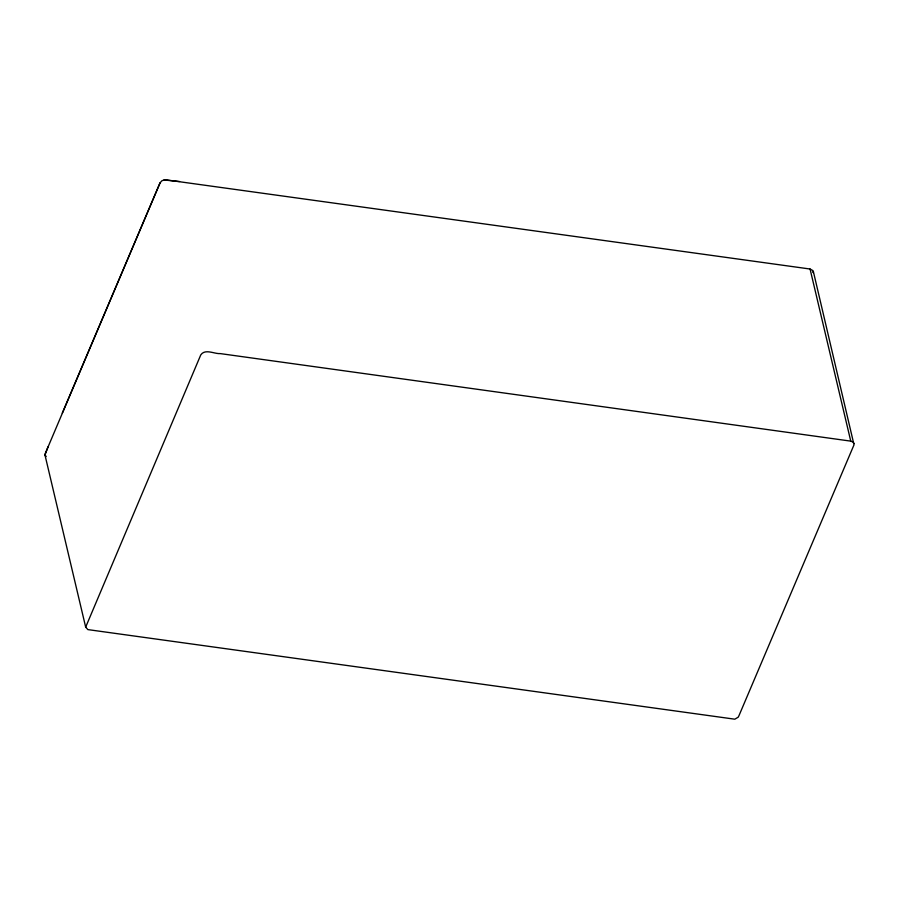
<?xml version="1.0" encoding="UTF-8"?>
<svg xmlns="http://www.w3.org/2000/svg" width="899" height="899" viewBox="0 0 899 899"><rect width="100%" height="100%" fill="white"/><g stroke="black" fill="none" stroke-linecap="round" stroke-linejoin="round"><path stroke-width="1.35" d="M813.314 272.723L812.954 270.621L810.055 269.015L164.967 179.721L161.932 180.744L160.056 182.845L62.289 413.124M813.325 272.734L813.359 271.509L854.016 444.825L738.922 715.784L738.191 717.188L734.809 719.189L87.877 629.603L85.675 627.131L44.984 455.04L48.018 446.848M44.961 454.242L160.056 182.834M163.955 179.991L179.553 181.508M854.05 443.612L853.039 442.061L850.757 441.128L220.244 353.599C214.456 354.082 205.107 348.407 200.747 354.948L85.675 627.131M45.546 455.984L46.018 456.546L44.995 455.029M810.066 269.026L850.757 441.128"/></g></svg>
